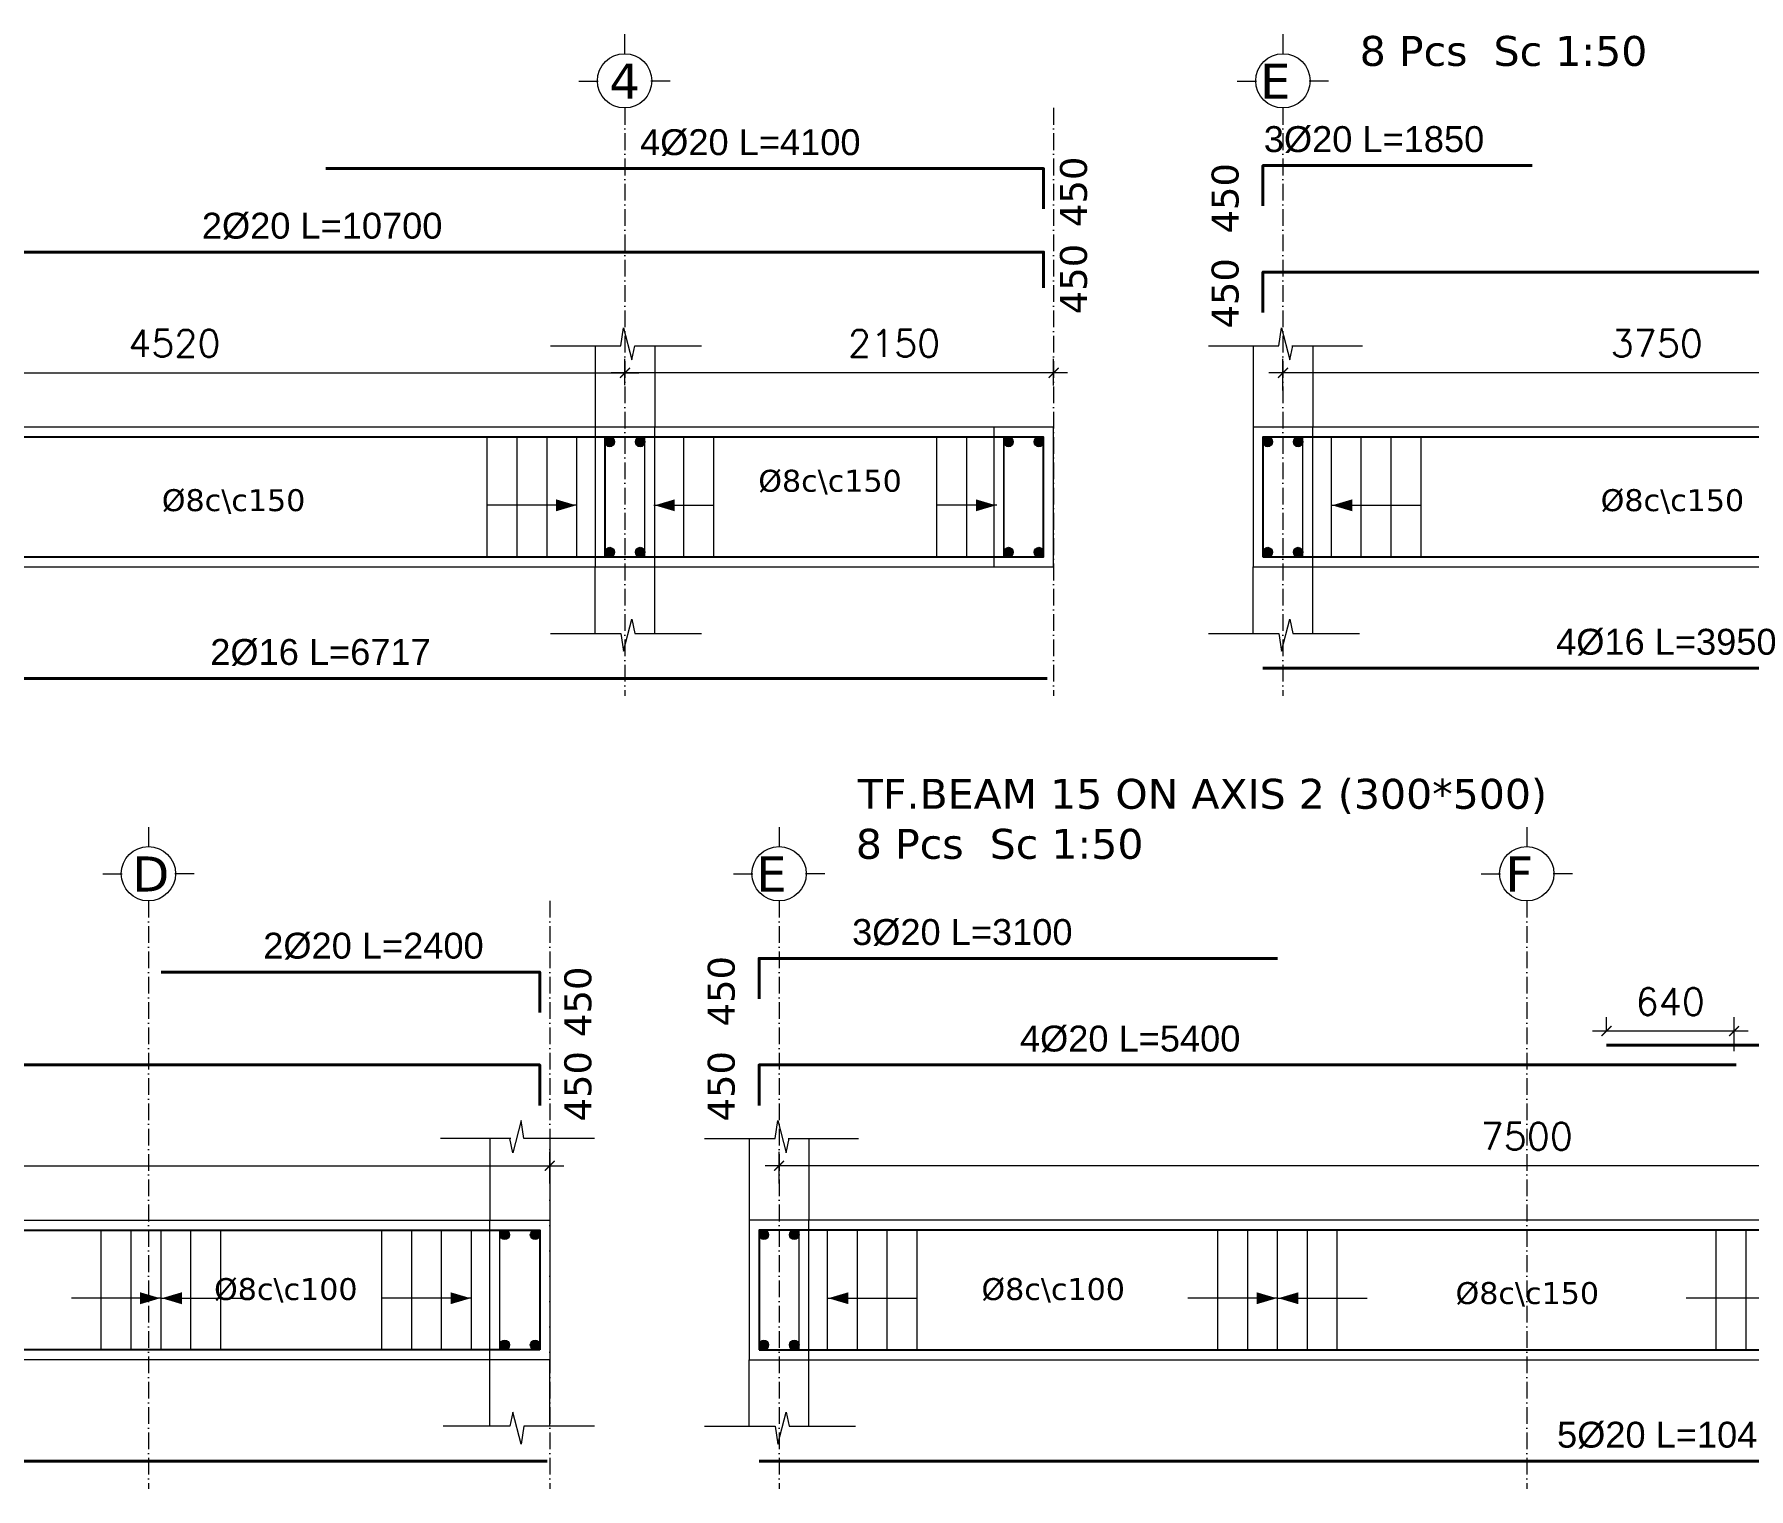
# Model space of a CAD drawing. Header units: inches. Extents: x -17020 to 43805, y -10194 to 123061.
# Drawn here: x 41399 to 42259, y 113080 to 113809 of the extents above; entities that cross this region are included whole.
import ezdxf

# ---------------------------------------------------------------- set-up
doc = ezdxf.new("R2010")
doc.units = ezdxf.units.IN
doc.header["$LTSCALE"] = 0.7
doc.header["$MEASUREMENT"] = 0
doc.linetypes.add('ACAD_ISO10W100', pattern=[18, 12, -3, 0, -3])
doc.layers.get('0').update_dxf_attribs({"lineweight": 13})
doc.layers.get('Defpoints').update_dxf_attribs({"lineweight": 5})
for name, color, linetype, lineweight in [('axis', 254, 'ACAD_ISO10W100', 9), ('BEAM FRAME', 5, 'Continuous', 18), ('COLUMN', 4, 'Continuous', 20), ('elevline', 30, 'Continuous', 20), ('FRAME 070', 5, 'Continuous', 60), ('hatch', 9, 'Continuous', 9), ('renforcment', 141, 'Continuous', 40), ('tex', 3, 'Continuous', 25), ('TEXT', 3, 'Continuous', 25), ('top rein. extension', 50, 'Continuous', 20), ('top renforcment', 7, 'Continuous', 40)]:
    doc.layers.add(name, color=color, linetype=linetype, lineweight=lineweight)
doc.styles.add('100', font='romans.shx', dxfattribs={"height": 13.5})
doc.styles.add('romanc', font='verdana.ttf', dxfattribs={"height": 250})
doc.styles.get("Standard").update_dxf_attribs({"font": 'arial.ttf', "height": 13})
doc.dimstyles.new('100', dxfattribs={"dimtxt": 13.5, "dimasz": 5, "dimexe": 7, "dimexo": 7, "dimgap": 8, "dimtad": 1, "dimdec": 0, "dimlfac": 10, "dimzin": 4, "dimdsep": 46, "dimtxsty": '100', "dimblk": 'ARCHTICK', "dimcen": 0.09, "dimdle": 7, "dimclrd": 1, "dimclre": 8, "dimclrt": 2, "dimadec": 0, "dimazin": 1, "dimtfac": 1, "dimtdec": 0, "dimtix": 1, "dimtofl": 0, "dimtmove": 0, "dimatfit": 3, "dimldrblk": 'ARCHTICK', "dimfxl": 0.18, "dimtolj": 1, "dimtzin": 0, "dimlwd": -1, "dimlwe": -1, "dimarcsym": 0})
doc.dimstyles.get("Standard").update_dxf_attribs({"dimtxt": 13, "dimasz": 5, "dimexe": 0.18, "dimexo": 0.0625, "dimgap": 6, "dimtad": 1, "dimdec": 0, "dimlfac": 10, "dimzin": 0, "dimdsep": 46, "dimtxsty": 'Standard', "dimblk": 'ARCHTICK', "dimcen": 0.09, "dimse1": 1, "dimse2": 1, "dimclrd": 1, "dimclre": 7, "dimclrt": 3, "dimadec": 0, "dimazin": 0, "dimtfac": 1, "dimtdec": 0, "dimtix": 1, "dimtofl": 0, "dimtmove": 0, "dimatfit": 3, "dimldrblk": 'ARCHTICK', "dimfxl": 1, "dimtolj": 1, "dimtzin": 0, "dimarcsym": 0})

# ---------------------------------------------------------------- blocks, each defined once
blk = doc.blocks.new('_ArchTick')
at = {"color": 0, "linetype": 'ByBlock', "lineweight": 0, "const_width": 0.15}
blk.add_lwpolyline([(-0.5, -0.5), (0.5, 0.5)], dxfattribs=at)
blk = doc.blocks.new('*D180')
at = {"color": 8, "transparency": 16777216}
for p, q in [((41243.69, 113632.99), (41243.69, 113646.58)), ((41695.69, 113633.58), (41695.69, 113646.58))]:
    blk.add_line(p, q, dxfattribs=at)
at = {"color": 1, "transparency": 16777216}
blk.add_line((41236.69, 113639.58), (41702.69, 113639.58), dxfattribs=at)
at = {"layer": 'Defpoints', "color": 0, "transparency": 16777216}
for p in [(41695.69, 113639.58), (41243.69, 113625.99), (41695.69, 113626.58)]:
    blk.add_point(p, dxfattribs=at)
at = {"color": 1, "transparency": 16777216, "xscale": 5, "yscale": 5, "zscale": 5, "rotation": 180}
blk.add_blockref('_ArchTick', (41243.69, 113639.58), dxfattribs=at)
at = {"color": 1, "transparency": 16777216, "xscale": 5, "yscale": 5, "zscale": 5}
blk.add_blockref('_ArchTick', (41695.69, 113639.58), dxfattribs=at)
at = {"color": 2, "transparency": 16777216, "insert": (41469.69, 113654.33), "char_height": 13.5, "attachment_point": 5, "style": '100'}
blk.add_mtext('\\A1;4520', dxfattribs=at)
blk = doc.blocks.new('*D181')
at = {"layer": 'Defpoints', "color": 0, "transparency": 16777216}
for p in [(40886.66, 113700.16, -157.78), (40886.66, 113700.16), (41956.69, 113700.16, -218.54)]:
    blk.add_point(p, dxfattribs=at)
at = {"layer": 'TEXT', "color": 3, "transparency": 16777216, "insert": (41543.81, 113713.16), "char_height": 13, "attachment_point": 5}
blk.add_mtext('\\A1;2%%C20 L=10700', dxfattribs=at)
blk = doc.blocks.new('*D187')
at = {"layer": 'Defpoints', "color": 0, "transparency": 16777216}
for p in [(41545.69, 113742.07, -209.54), (41955.69, 113742.07, -218.39), (41955.69, 113742.07)]:
    blk.add_point(p, dxfattribs=at)
at = {"layer": 'TEXT', "color": 3, "transparency": 16777216, "insert": (41758.55, 113755.07), "char_height": 13, "attachment_point": 5}
blk.add_mtext('\\A1;4%%C20 L=4100', dxfattribs=at)
blk = doc.blocks.new('*D190')
at = {"color": 8, "transparency": 16777216}
for p, q in [((41695.69, 113633.47), (41695.69, 113646.58)), ((41910.69, 113633.26), (41910.69, 113646.58))]:
    blk.add_line(p, q, dxfattribs=at)
at = {"color": 1, "transparency": 16777216}
blk.add_line((41917.69, 113639.58), (41688.69, 113639.58), dxfattribs=at)
at = {"layer": 'Defpoints', "color": 0, "transparency": 16777216}
for p in [(41695.69, 113639.58), (41695.69, 113626.47), (41910.69, 113626.26)]:
    blk.add_point(p, dxfattribs=at)
at = {"color": 1, "transparency": 16777216, "xscale": 5, "yscale": 5, "zscale": 5, "rotation": 180}
blk.add_blockref('_ArchTick', (41695.69, 113639.58), dxfattribs=at)
at = {"color": 1, "transparency": 16777216, "xscale": 5, "yscale": 5, "zscale": 5}
blk.add_blockref('_ArchTick', (41910.69, 113639.58), dxfattribs=at)
at = {"color": 2, "transparency": 16777216, "insert": (41830.69, 113654.33), "char_height": 13.5, "attachment_point": 5, "style": '100'}
blk.add_mtext('\\A1;2150', dxfattribs=at)
blk = doc.blocks.new('*D192')
at = {"layer": 'Defpoints', "color": 0, "transparency": 16777216}
for p in [(41235.69, 113486.29, -13652.68), (41907.39, 113486.29, -37100.88), (41907.39, 113486.29)]:
    blk.add_point(p, dxfattribs=at)
at = {"layer": 'TEXT', "color": 3, "transparency": 16777216, "insert": (41542.99, 113499.29), "char_height": 13, "attachment_point": 5}
blk.add_mtext('\\A1;2%%C16 L=6717', dxfattribs=at)
blk = doc.blocks.new('*D211')
at = {"layer": 'Defpoints', "color": 0, "transparency": 16777216}
for p in [(41965.69, 113690.16, -0.48), (41965.69, 113690.16), (42985.66, 113690.16, -167.76)]:
    blk.add_point(p, dxfattribs=at)
at = {"layer": 'TEXT', "color": 3, "transparency": 16777216, "insert": (42578.17, 113703.16), "char_height": 13, "attachment_point": 5}
blk.add_mtext('\\A1;2%%C16 L=10200', dxfattribs=at)
blk = doc.blocks.new('*D214')
at = {"color": 8, "transparency": 16777216}
for p, q in [((42025.69, 113630.67), (42025.69, 113646.58)), ((42400.69, 113632.99), (42400.69, 113646.58))]:
    blk.add_line(p, q, dxfattribs=at)
at = {"color": 1, "transparency": 16777216}
blk.add_line((42407.69, 113639.58), (42018.69, 113639.58), dxfattribs=at)
at = {"layer": 'Defpoints', "color": 0, "transparency": 16777216}
for p in [(42025.69, 113639.58), (42025.69, 113623.67), (42400.69, 113625.99)]:
    blk.add_point(p, dxfattribs=at)
at = {"color": 1, "transparency": 16777216, "xscale": 5, "yscale": 5, "zscale": 5, "rotation": 180}
blk.add_blockref('_ArchTick', (42025.69, 113639.58), dxfattribs=at)
at = {"color": 1, "transparency": 16777216, "xscale": 5, "yscale": 5, "zscale": 5}
blk.add_blockref('_ArchTick', (42400.69, 113639.58), dxfattribs=at)
at = {"color": 2, "transparency": 16777216, "insert": (42213.19, 113654.33), "char_height": 13.5, "attachment_point": 5, "style": '100'}
blk.add_mtext('\\A1;3750', dxfattribs=at)
blk = doc.blocks.new('*D206')
at = {"layer": 'Defpoints', "color": 0, "transparency": 16777216}
for p in [(41965.69, 113743.61, -218.39), (41965.69, 113743.61), (42150.69, 113743.61, -217.91)]:
    blk.add_point(p, dxfattribs=at)
at = {"layer": 'TEXT', "color": 3, "transparency": 16777216, "insert": (42071.38, 113756.61), "char_height": 13, "attachment_point": 5}
blk.add_mtext('\\A1;3%%C20 L=1850', dxfattribs=at)
blk = doc.blocks.new('*D207')
at = {"layer": 'Defpoints', "color": 0, "transparency": 16777216}
for p in [(42015.69, 113491.41, -13652.68), (42410.69, 113491.41, -37100.88), (42410.69, 113491.41)]:
    blk.add_point(p, dxfattribs=at)
at = {"layer": 'TEXT', "color": 3, "transparency": 16777216, "insert": (42218, 113504.41), "char_height": 13, "attachment_point": 5}
blk.add_mtext('\\A1;4%%C16 L=3950', dxfattribs=at)
blk = doc.blocks.new('*D267')
at = {"layer": 'Defpoints', "color": 0, "transparency": 16777216}
for p in [(40629.72, 113292.33, -167.76), (41702.98, 113292.33, -218.39), (41702.98, 113292.33)]:
    blk.add_point(p, dxfattribs=at)
at = {"layer": 'TEXT', "color": 3, "transparency": 16777216, "insert": (41332.4, 113305.33), "char_height": 13, "attachment_point": 5}
blk.add_mtext('\\A1;4%%C20 L=10733', dxfattribs=at)
blk = doc.blocks.new('*D270')
at = {"color": 8, "transparency": 16777216}
for p, q in [((41081.69, 113235.16), (41081.69, 113248.75)), ((41657.98, 113232.84), (41657.98, 113248.75))]:
    blk.add_line(p, q, dxfattribs=at)
at = {"color": 1, "transparency": 16777216}
blk.add_line((41074.69, 113241.75), (41664.98, 113241.75), dxfattribs=at)
at = {"layer": 'Defpoints', "color": 0, "transparency": 16777216}
for p in [(41657.98, 113241.75), (41081.69, 113228.16), (41657.98, 113225.84)]:
    blk.add_point(p, dxfattribs=at)
at = {"color": 1, "transparency": 16777216, "xscale": 5, "yscale": 5, "zscale": 5, "rotation": 180}
blk.add_blockref('_ArchTick', (41081.69, 113241.75), dxfattribs=at)
at = {"color": 1, "transparency": 16777216, "xscale": 5, "yscale": 5, "zscale": 5}
blk.add_blockref('_ArchTick', (41657.98, 113241.75), dxfattribs=at)
at = {"color": 2, "transparency": 16777216, "insert": (41342.85, 113256.5), "char_height": 13.5, "attachment_point": 5, "style": '100'}
blk.add_mtext('\\A1;5763', dxfattribs=at)
blk = doc.blocks.new('*D254')
at = {"layer": 'Defpoints', "color": 0, "transparency": 16777216}
for p in [(41462.99, 113338.93, -217.91), (41702.98, 113338.93, -436.29), (41702.98, 113338.93)]:
    blk.add_point(p, dxfattribs=at)
at = {"layer": 'TEXT', "color": 3, "transparency": 16777216, "insert": (41569.55, 113351.93), "char_height": 13, "attachment_point": 5}
blk.add_mtext('\\A1;2%%C20 L=2400', dxfattribs=at)
blk = doc.blocks.new('*D255')
at = {"layer": 'Defpoints', "color": 0, "transparency": 16777216}
for p in [(41071.69, 113093.58, -37100.88), (41071.69, 113093.58), (41656.68, 113093.58, -13870.59)]:
    blk.add_point(p, dxfattribs=at)
at = {"layer": 'TEXT', "color": 3, "transparency": 16777216, "insert": (41298.82, 113106.58), "char_height": 13, "attachment_point": 5}
blk.add_mtext('\\A1;3%%C16 L=5850', dxfattribs=at)
blk = doc.blocks.new('*D258')
at = {"layer": 'Defpoints', "color": 0, "transparency": 16777216}
for p in [(41712.98, 113292.33, -0.48), (41712.98, 113292.33), (42252.95, 113292.33, -167.76)]:
    blk.add_point(p, dxfattribs=at)
at = {"layer": 'TEXT', "color": 3, "transparency": 16777216, "insert": (41949.08, 113305.33), "char_height": 13, "attachment_point": 5}
blk.add_mtext('\\A1;4%%C20 L=5400', dxfattribs=at)
blk = doc.blocks.new('*D260')
at = {"layer": 'Defpoints', "color": 0, "transparency": 16777216}
for p in [(42187.95, 113302.33, -157.78), (42187.95, 113302.33), (42857.98, 113302.33, -218.54)]:
    blk.add_point(p, dxfattribs=at)
at = {"layer": 'TEXT', "color": 3, "transparency": 16777216, "insert": (42550.9, 113315.33), "char_height": 13, "attachment_point": 5}
blk.add_mtext('\\A1;4%%C20 L=6700', dxfattribs=at)
blk = doc.blocks.new('*D271')
at = {"color": 8, "transparency": 16777216}
for p, q in [((42187.95, 113309.33), (42187.95, 113316.33)), ((42251.95, 113299.33), (42251.95, 113316.33))]:
    blk.add_line(p, q, dxfattribs=at)
at = {"color": 1, "transparency": 16777216}
blk.add_line((42258.95, 113309.33), (42180.95, 113309.33), dxfattribs=at)
at = {"layer": 'Defpoints', "color": 0, "transparency": 16777216}
for p in [(42187.95, 113309.33), (42187.95, 113302.33), (42251.95, 113292.33)]:
    blk.add_point(p, dxfattribs=at)
at = {"color": 1, "transparency": 16777216, "xscale": 5, "yscale": 5, "zscale": 5, "rotation": 180}
blk.add_blockref('_ArchTick', (42187.95, 113309.33), dxfattribs=at)
at = {"color": 1, "transparency": 16777216, "xscale": 5, "yscale": 5, "zscale": 5}
blk.add_blockref('_ArchTick', (42251.95, 113309.33), dxfattribs=at)
at = {"color": 2, "transparency": 16777216, "insert": (42219.95, 113324.08), "char_height": 13.5, "attachment_point": 5, "style": '100'}
blk.add_mtext('\\A1;640', dxfattribs=at)
blk = doc.blocks.new('*D261')
at = {"color": 8, "transparency": 16777216}
for p, q in [((41772.98, 113232.84), (41772.98, 113248.75)), ((42522.98, 113237.48), (42522.98, 113248.75))]:
    blk.add_line(p, q, dxfattribs=at)
at = {"color": 1, "transparency": 16777216}
blk.add_line((42529.98, 113241.75), (41765.98, 113241.75), dxfattribs=at)
at = {"layer": 'Defpoints', "color": 0, "transparency": 16777216}
for p in [(41772.98, 113241.75), (42522.98, 113230.48), (41772.98, 113225.84)]:
    blk.add_point(p, dxfattribs=at)
at = {"color": 1, "transparency": 16777216, "xscale": 5, "yscale": 5, "zscale": 5, "rotation": 180}
blk.add_blockref('_ArchTick', (41772.98, 113241.75), dxfattribs=at)
at = {"color": 1, "transparency": 16777216, "xscale": 5, "yscale": 5, "zscale": 5}
blk.add_blockref('_ArchTick', (42522.98, 113241.75), dxfattribs=at)
at = {"color": 2, "transparency": 16777216, "insert": (42147.98, 113256.5), "char_height": 13.5, "attachment_point": 5, "style": '100'}
blk.add_mtext('\\A1;7500', dxfattribs=at)
blk = doc.blocks.new('*D262')
at = {"layer": 'Defpoints', "color": 0, "transparency": 16777216}
for p in [(41712.98, 113345.78, -218.39), (41712.98, 113345.78), (42022.98, 113345.78, -217.91)]:
    blk.add_point(p, dxfattribs=at)
at = {"layer": 'TEXT', "color": 3, "transparency": 16777216, "insert": (41864.88, 113358.78), "char_height": 13, "attachment_point": 5}
blk.add_mtext('\\A1;3%%C20 L=3100', dxfattribs=at)
blk = doc.blocks.new('*D263')
at = {"layer": 'Defpoints', "color": 0, "transparency": 16777216}
for p in [(41762.98, 113093.58, -13652.68), (42807.98, 113093.58, -37100.88), (42807.98, 113093.58)]:
    blk.add_point(p, dxfattribs=at)
at = {"layer": 'TEXT', "color": 3, "transparency": 16777216, "insert": (42223.5, 113106.58), "char_height": 13, "attachment_point": 5}
blk.add_mtext('\\A1;5%%C20 L=10450', dxfattribs=at)

msp = doc.modelspace()

# ---------------------------------------------------------------- hatches: boundary and pattern name
at = {"layer": 'elevline'}
for points in [[(41690.45, 113604.9, 1), (41685.69, 113604.9, 1)], [(41700.94, 113604.9, -1), (41705.69, 113604.9, -1)], [(41890.45, 113604.9, 1), (41885.69, 113604.9, 1)], [(41900.94, 113604.9, -1), (41905.69, 113604.9, -1)], [(42020.45, 113604.9, 1), (42015.69, 113604.9, 1)], [(42030.94, 113604.9, -1), (42035.69, 113604.9, -1)], [(41690.45, 113549.66, -1), (41685.69, 113549.66, -1)], [(41700.94, 113549.66, 1), (41705.69, 113549.66, 1)], [(41890.45, 113549.66, -1), (41885.69, 113549.66, -1)], [(41900.94, 113549.66, 1), (41905.69, 113549.66, 1)], [(42020.45, 113549.66, -1), (42015.69, 113549.66, -1)], [(42030.94, 113549.66, 1), (42035.69, 113549.66, 1)], [(41637.74, 113207.07, 1), (41632.98, 113207.07, 1)], [(41648.22, 113207.07, -1), (41652.98, 113207.07, -1)], [(41767.74, 113207.07, 1), (41762.98, 113207.07, 1)], [(41778.22, 113207.07, -1), (41782.98, 113207.07, -1)], [(41637.74, 113151.83, -1), (41632.98, 113151.83, -1)], [(41648.22, 113151.83, 1), (41652.98, 113151.83, 1)], [(41767.74, 113151.83, -1), (41762.98, 113151.83, -1)], [(41778.22, 113151.83, 1), (41782.98, 113151.83, 1)]]:
    msp.add_hatch(color=256, dxfattribs=at).paths.add_polyline_path(points)

# ---------------------------------------------------------------- linework, layer by layer
at = {"layer": 'axis'}
for p, q in [((41695.69, 113772.47), (41695.69, 113477.54)), ((41910.69, 113772.47), (41910.69, 113477.54)), ((42025.69, 113772.47), (42025.69, 113477.54)), ((42025.69, 113772.47), (42025.69, 113477.54)), ((41456.69, 113374.64), (41456.69, 113079.71)), ((41456.69, 113374.64), (41456.69, 113079.71)), ((41657.98, 113374.64, -217.91), (41657.98, 113079.71, -217.91)), ((41657.98, 113374.64, -217.91), (41657.98, 113079.71, -217.91)), ((41772.98, 113374.64), (41772.98, 113079.71)), ((41772.98, 113374.64), (41772.98, 113079.71)), ((42147.98, 113374.64), (42147.98, 113079.71))]:
    msp.add_line(p, q, dxfattribs=at)
at = {"layer": 'BEAM FRAME', "elevation": 217.91}
for points in [[(39936.69, 113542.28), (41910.69, 113542.28), (41910.69, 113612.28), (39936.69, 113612.28)], [(42010.69, 113542.28), (43275.87, 113542.28), (43275.87, 113612.28), (42010.69, 113612.28)], [(41657.98, 113144.45), (39936.69, 113144.45), (39936.69, 113214.45), (41657.98, 113214.45)], [(41757.98, 113144.45), (42812.98, 113144.45), (42812.98, 113214.45), (41757.98, 113214.45)]]:
    msp.add_lwpolyline(points, close=True, dxfattribs=at)
at = {"layer": 'COLUMN', "lineweight": 20}
for p, q in [((41680.69, 113653.21, 217.91), (41680.69, 113612.28, 217.91)), ((41710.69, 113653.21, 217.91), (41710.69, 113612.28, 217.91)), ((42010.69, 113653.21, 217.91), (42010.69, 113612.28, 217.91)), ((42040.69, 113653.21, 217.91), (42040.69, 113612.28, 217.91)), ((41680.69, 113508.86, 217.91), (41680.69, 113542.28, 217.91)), ((41710.69, 113508.86, 217.91), (41710.69, 113542.28, 217.91)), ((42010.69, 113508.86, 217.91), (42010.69, 113542.28, 217.91)), ((42040.69, 113508.86, 217.91), (42040.69, 113542.28, 217.91)), ((41627.98, 113255.38), (41627.98, 113214.45)), ((41657.98, 113255.38), (41657.98, 113214.45)), ((41757.98, 113255.38, 217.91), (41757.98, 113214.45, 217.91)), ((41787.98, 113255.38, 217.91), (41787.98, 113214.45, 217.91)), ((41627.98, 113111.02), (41627.98, 113144.45)), ((41657.98, 113111.02), (41657.98, 113144.45)), ((41757.98, 113111.02, 217.91), (41757.98, 113144.45, 217.91)), ((41787.98, 113111.02, 217.91), (41787.98, 113144.45, 217.91))]:
    msp.add_line(p, q, dxfattribs=at)
at = {"layer": 'elevline'}
for p, q in [((41626.62, 113547.28), (41626.62, 113607.28)), ((41641.62, 113547.28), (41641.62, 113607.28)), ((41656.62, 113547.28), (41656.62, 113607.28)), ((41671.58, 113547.28), (41671.58, 113607.28)), ((41685.65, 113547.28), (41685.65, 113607.28)), ((41725.19, 113547.28), (41725.19, 113607.28)), ((41740.19, 113547.28), (41740.19, 113607.28)), ((41852.19, 113547.28), (41852.19, 113607.28)), ((41867.19, 113547.28), (41867.19, 113607.28)), ((41885.65, 113547.28), (41885.65, 113607.28)), ((42050, 113547.28), (42050, 113607.28)), ((42064.96, 113547.28), (42064.96, 113607.28)), ((42079.96, 113547.28), (42079.96, 113607.28)), ((42094.96, 113547.28), (42094.96, 113607.28)), ((41433.03, 113149.45), (41433.03, 113209.45)), ((41448.03, 113149.45), (41448.03, 113209.45)), ((41462.99, 113149.45), (41462.99, 113209.45)), ((41477.95, 113149.45), (41477.95, 113209.45)), ((41492.95, 113149.45), (41492.95, 113209.45)), ((41573.71, 113149.45, -217.91), (41573.71, 113209.45, -217.91)), ((41588.71, 113149.45, -217.91), (41588.71, 113209.45, -217.91)), ((41603.71, 113149.45, -217.91), (41603.71, 113209.45, -217.91)), ((41618.67, 113149.45, -217.91), (41618.67, 113209.45, -217.91)), ((41797.29, 113149.45), (41797.29, 113209.45)), ((41812.25, 113149.45), (41812.25, 113209.45)), ((41827.25, 113149.45), (41827.25, 113209.45)), ((41842.25, 113149.45), (41842.25, 113209.45)), ((41993.02, 113149.45), (41993.02, 113209.45)), ((42008.02, 113149.45), (42008.02, 113209.45)), ((42022.98, 113149.45), (42022.98, 113209.45)), ((42037.94, 113149.45), (42037.94, 113209.45)), ((42052.94, 113149.45), (42052.94, 113209.45)), ((42243.02, 113149.45), (42243.02, 113209.45)), ((42258.02, 113149.45), (42258.02, 113209.45))]:
    msp.add_line(p, q, dxfattribs=at)
for centre in [(41688.07, 113604.9), (41703.31, 113604.9), (41888.07, 113604.9), (41903.31, 113604.9), (42018.07, 113604.9), (42033.31, 113604.9), (41688.07, 113549.66), (41703.31, 113549.66), (41888.07, 113549.66), (41903.31, 113549.66), (42018.07, 113549.66), (42033.31, 113549.66), (41635.36, 113207.07, -217.91), (41650.6, 113207.07, -217.91), (41765.36, 113207.07), (41780.6, 113207.07), (41635.36, 113151.83, -217.91), (41650.6, 113151.83, -217.91), (41765.36, 113151.83), (41780.6, 113151.83)]:
    msp.add_circle(centre, 2.38, dxfattribs=at)
at = {"layer": 'FRAME 070', "lineweight": 20}
for p, q in [((41693.66, 113653.21, 217.91), (41695.01, 113662.21, 217.91)), ((41695.01, 113662.21, 217.91), (41699.19, 113646.13, 217.91)), ((42023.66, 113653.21, 217.91), (42025.01, 113662.21, 217.91)), ((42025.01, 113662.21, 217.91), (42029.19, 113646.13, 217.91)), ((41658.3, 113653.21, 217.91), (41693.66, 113653.21, 217.91)), ((41699.19, 113646.13, 217.91), (41700.7, 113653.21, 217.91)), ((41700.7, 113653.21, 217.91), (41734.09, 113653.21, 217.91)), ((41988.3, 113653.21, 217.91), (42023.66, 113653.21, 217.91)), ((42029.19, 113646.13, 217.91), (42030.7, 113653.21, 217.91)), ((42030.22, 113653.21, 217.91), (42065.58, 113653.21, 217.91)), ((41695.01, 113499.86, 217.91), (41699.19, 113515.93, 217.91)), ((41699.19, 113515.93, 217.91), (41700.7, 113508.86, 217.91)), ((42025.01, 113499.86, 217.91), (42029.19, 113515.93, 217.91)), ((42029.19, 113515.93, 217.91), (42030.7, 113508.86, 217.91)), ((41658.3, 113508.86, 217.91), (41693.66, 113508.86, 217.91)), ((41693.66, 113508.86, 217.91), (41695.01, 113499.86, 217.91)), ((41700.7, 113508.86, 217.91), (41734.09, 113508.86, 217.91)), ((41988.3, 113508.86, 217.91), (42023.66, 113508.86, 217.91)), ((42023.66, 113508.86, 217.91), (42025.01, 113499.86, 217.91)), ((42030.7, 113508.86, 217.91), (42064.09, 113508.86, 217.91)), ((41643.66, 113264.38), (41639.48, 113248.3)), ((41645.01, 113255.38), (41643.66, 113264.38)), ((41770.95, 113255.38, 217.91), (41772.3, 113264.38, 217.91)), ((41772.3, 113264.38, 217.91), (41776.48, 113248.3, 217.91)), ((41638.45, 113255.38), (41603.1, 113255.38)), ((41639.48, 113248.3), (41637.97, 113255.38)), ((41680.37, 113255.38), (41645.01, 113255.38)), ((41735.59, 113255.38, 217.91), (41770.95, 113255.38, 217.91)), ((41776.48, 113248.3, 217.91), (41777.99, 113255.38, 217.91)), ((41777.51, 113255.38, 217.91), (41812.87, 113255.38, 217.91)), ((41639.48, 113118.1), (41637.97, 113111.02)), ((41643.66, 113102.02), (41639.48, 113118.1)), ((41772.3, 113102.02, 217.91), (41776.48, 113118.1, 217.91)), ((41776.48, 113118.1, 217.91), (41777.99, 113111.02, 217.91)), ((41637.97, 113111.02), (41604.58, 113111.02)), ((41645.01, 113111.02), (41643.66, 113102.02)), ((41680.37, 113111.02), (41645.01, 113111.02)), ((41735.59, 113111.02, 217.91), (41770.95, 113111.02, 217.91)), ((41770.95, 113111.02, 217.91), (41772.3, 113102.02, 217.91)), ((41777.99, 113111.02, 217.91), (41811.38, 113111.02, 217.91))]:
    msp.add_line(p, q, dxfattribs=at)
at = {"layer": 'FRAME 070', "lineweight": 15}
for points in [[(41680.69, 113542.28), (41710.69, 113542.28), (41710.69, 113612.28), (41680.69, 113612.28)], [(41880.69, 113542.28), (41910.69, 113542.28), (41910.69, 113612.28), (41880.69, 113612.28)], [(42010.69, 113542.28), (42040.69, 113542.28), (42040.69, 113612.28), (42010.69, 113612.28)], [(41757.98, 113144.45), (41787.98, 113144.45), (41787.98, 113214.45), (41757.98, 113214.45)]]:
    msp.add_lwpolyline(points, close=True, dxfattribs=at)
at = {"layer": 'FRAME 070', "lineweight": 15, "elevation": -217.91}
msp.add_lwpolyline([(41657.98, 113144.45), (41627.98, 113144.45), (41627.98, 113214.45), (41657.98, 113214.45)], close=True, dxfattribs=at)
at = {"layer": 'hatch'}
for p, q in [((41695.49, 113809.45), (41695.49, 113799.71)), ((42025.69, 113809.45), (42025.69, 113799.71)), ((41672.57, 113785.97), (41682.3, 113785.97)), ((41718.42, 113785.97), (41708.68, 113785.97)), ((42002.77, 113785.97), (42012.5, 113785.97)), ((42048.62, 113785.97), (42038.88, 113785.97)), ((41456.69, 113411.62), (41456.69, 113401.88)), ((41772.98, 113411.62), (41772.98, 113401.88)), ((42147.98, 113411.62), (42147.98, 113401.88)), ((41433.77, 113388.14), (41443.5, 113388.14)), ((41479.61, 113388.14), (41469.88, 113388.14)), ((41750.06, 113388.14), (41759.79, 113388.14)), ((41795.9, 113388.14), (41786.17, 113388.14)), ((42125.06, 113388.14), (42134.79, 113388.14)), ((42170.9, 113388.14), (42161.17, 113388.14))]:
    msp.add_line(p, q, dxfattribs=at)
for centre in [(41695.49, 113786.09), (42025.69, 113786.09), (41456.69, 113388.26), (41772.98, 113388.26), (42147.98, 113388.26)]:
    msp.add_circle(centre, 13.62, dxfattribs=at)
at = {"layer": 'renforcment', "lineweight": -2, "elevation": 217.91}
for points in [[(39941.69, 113547.28), (41905.69, 113547.28), (41905.69, 113607.28), (39941.69, 113607.28)], [(42015.69, 113547.28), (43270.87, 113547.28), (43270.87, 113607.28), (42015.69, 113607.28)], [(41652.98, 113149.45), (39941.69, 113149.45), (39941.69, 113209.45), (41652.98, 113209.45)], [(41762.98, 113149.45), (42807.98, 113149.45), (42807.98, 113209.45), (41762.98, 113209.45)]]:
    msp.add_lwpolyline(points, close=True, dxfattribs=at)
at = {"layer": 'top rein. extension'}
for p, q in [((41671.58, 113573.12), (41626.62, 113573.12)), ((41710.23, 113573.12), (41740.19, 113573.12)), ((41882.15, 113573.12), (41852.19, 113573.12)), ((42050, 113573.12), (42094.96, 113573.12)), ((41462.99, 113175.29), (41418.03, 113175.29)), ((41462.99, 113175.29), (41507.95, 113175.29)), ((41618.67, 113175.29, -217.91), (41573.71, 113175.29, -217.91)), ((41797.29, 113175.29), (41842.25, 113175.29)), ((42022.98, 113175.29), (41978.02, 113175.29)), ((42022.98, 113175.29), (42067.94, 113175.29)), ((42272.98, 113175.29), (42228.02, 113175.29))]:
    msp.add_line(p, q, dxfattribs=at)
for points in [[(41661.11, 113576.12), (41671.23, 113573.12), (41661.11, 113570.12)], [(41720.7, 113576.12), (41710.58, 113573.12), (41720.7, 113570.12)], [(41871.68, 113576.12), (41881.8, 113573.12), (41871.68, 113570.12)], [(42060.48, 113576.12), (42050.35, 113573.12), (42060.48, 113570.12)], [(41452.52, 113178.29), (41462.64, 113175.29), (41452.52, 113172.29)], [(41473.46, 113178.29), (41463.34, 113175.29), (41473.46, 113172.29)], [(41608.19, 113178.29, -217.91), (41618.32, 113175.29, -217.91), (41608.19, 113172.29, -217.91)], [(41807.77, 113178.29), (41797.64, 113175.29), (41807.77, 113172.29)], [(42012.51, 113178.29), (42022.63, 113175.29), (42012.51, 113172.29)], [(42033.45, 113178.29), (42023.33, 113175.29), (42033.45, 113172.29)]]:
    msp.add_solid(points, dxfattribs=at)
at = {"layer": 'top renforcment'}
for p, q in [((41907.39, 113486.29), (41235.69, 113486.29)), ((42410.69, 113491.41), (42015.69, 113491.41)), ((41071.69, 113093.58), (41656.68, 113093.58, -217.91)), ((42807.98, 113093.58), (41762.98, 113093.58))]:
    msp.add_line(p, q, dxfattribs=at)
for points in [[(41905.69, 113721.79), (41905.69, 113742.07), (41545.69, 113742.07)], [(40886.66, 113700.16), (41905.69, 113700.16), (41905.69, 113682.27)], [(42015.69, 113669.88), (42015.69, 113690.16), (42985.66, 113690.16)], [(42187.95, 113302.33), (42807.98, 113302.33), (42807.98, 113284.44)], [(41652.98, 113272.05), (41652.98, 113292.33), (40629.72, 113292.33)], [(41762.98, 113272.05), (41762.98, 113292.33), (42252.95, 113292.33)]]:
    msp.add_lwpolyline(points, dxfattribs=at)
at = {"layer": 'top renforcment', "elevation": 217.91}
for points in [[(42015.69, 113723.34), (42015.69, 113743.61), (42150.69, 113743.61)], [(41762.98, 113325.51), (41762.98, 113345.78), (42022.98, 113345.78)], [(41652.98, 113318.65), (41652.98, 113338.93), (41462.99, 113338.93)]]:
    msp.add_lwpolyline(points, dxfattribs=at)
at = {"layer": 'top renforcment', "lineweight": 15}
for points in [[(41685.69, 113547.28), (41705.69, 113547.28), (41705.69, 113607.28), (41685.69, 113607.28)], [(41885.69, 113547.28), (41905.69, 113547.28), (41905.69, 113607.28), (41885.69, 113607.28)], [(42015.69, 113547.28), (42035.69, 113547.28), (42035.69, 113607.28), (42015.69, 113607.28)], [(41762.98, 113149.45), (41782.98, 113149.45), (41782.98, 113209.45), (41762.98, 113209.45)]]:
    msp.add_lwpolyline(points, close=True, dxfattribs=at)
at = {"layer": 'top renforcment', "lineweight": 15, "elevation": -217.91}
msp.add_lwpolyline([(41652.98, 113149.45), (41632.98, 113149.45), (41632.98, 113209.45), (41652.98, 113209.45)], close=True, dxfattribs=at)

# ---------------------------------------------------------------- texts
at = {"layer": 'tex', "style": 'romanc'}
for s, p in [('%%C8c\\c150', (41762.57, 113579.93, -33436.19)), ('%%C8c\\c150', (41463.41, 113570.21, -33436.19)), ('%%C8c\\c150', (42185.06, 113570.21, -33436.19)), ('%%C8c\\c100', (41489.61, 113174.38, -33218.28)), ('%%C8c\\c100', (41874.5, 113174.38, -33218.28)), ('%%C8c\\c150', (42112.28, 113172.38, -33436.19))]:
    msp.add_text(s, height=11, dxfattribs=at).set_placement(p)
at = {"layer": 'TEXT', "style": 'romanc'}
for s, height, p in [('8 Pcs  Sc 1:50 ', 15, (42064.19, 113793.61)), ('4', 17.6, (41687.89, 113777.17)), ('E', 17.6, (42014.21, 113777.17)), ('TF.BEAM 15 ON AXIS 2 (300*500)', 15, (41812.5, 113420.88)), ('8 Pcs  Sc 1:50 ', 15, (41811.48, 113395.78)), ('D', 17.6, (41448.57, 113379.34)), ('E', 17.6, (41761.5, 113379.34)), ('F', 17.6, (42137.26, 113379.34))]:
    msp.add_text(s, height=height, dxfattribs=at).set_placement(p)
for p in [(41927.37, 113712.74, -73175.05), (42003.41, 113709.49, -72521.33), (41927.37, 113668.98, -73175.05), (42003.41, 113661.8, -72521.33), (41678.77, 113306.35, -72739.24), (41750.7, 113311.66, -72521.33), (41678.77, 113263.97, -72739.24), (41750.7, 113263.97, -72521.33)]:
    msp.add_text('450', height=13.5, rotation=90, dxfattribs=at).set_placement(p)

# ---------------------------------------------------------------- dimensions: what is measured, and where the dimension line sits
for base, p1, p2, picture, middle in [((41695.69, 113639.58), (41243.69, 113625.99), (41695.69, 113626.58), '*D180', (41469.69, 113639.58)), ((41657.98, 113241.75), (41081.69, 113228.16), (41657.98, 113225.84), '*D270', (41342.85, 113241.75))]:
    dim = msp.add_linear_dim(base=base, p1=p1, p2=p2, dimstyle='100')
    dim.commit()
    dim.dimension.update_dxf_attribs({"geometry": picture, "text_midpoint": middle, "dimtype": 160})
for base, p1, p2, picture, middle in [((41695.69, 113639.58), (41910.69, 113626.26), (41695.69, 113626.47), '*D190', (41830.69, 113639.58)), ((42025.69, 113639.58), (42400.69, 113625.99), (42025.69, 113623.67), '*D214', (42213.19, 113639.58)), ((41772.98, 113241.75), (42522.98, 113230.48), (41772.98, 113225.84), '*D261', (42147.98, 113241.75))]:
    dim = msp.add_linear_dim(base=base, p1=p1, p2=p2, angle=180, dimstyle='100')
    dim.commit()
    dim.dimension.update_dxf_attribs({"geometry": picture, "text_midpoint": middle, "dimtype": 160})
dim = msp.add_linear_dim(base=(42187.95, 113309.33), p1=(42251.95, 113292.33), p2=(42187.95, 113302.33), dimstyle='100')
dim.commit()
dim.dimension.update_dxf_attribs({"geometry": '*D271', "text_midpoint": (42219.95, 113324.08)})
at = {"layer": 'TEXT'}
for base, p1, p2, angle, text, picture, middle in [((41955.69, 113742.07), (41545.69, 113742.07, -209.54), (41955.69, 113742.07, -218.39), 0, '4%%C20 L=<>', '*D187', (41758.55, 113742.07)), ((41965.69, 113743.61, 217.91), (42150.69, 113743.61), (41965.69, 113743.61, -0.48), 180, '3%%C20 L=<>', '*D206', (42071.38, 113743.61, 217.91)), ((40886.66, 113700.16), (41956.69, 113700.16, -218.54), (40886.66, 113700.16, -157.78), 180, '2%%C20 L=<>', '*D181', (41543.81, 113700.16)), ((41965.69, 113690.16), (42985.66, 113690.16, -167.76), (41965.69, 113690.16, -0.48), 180, '2%%C16 L=<>', '*D211', (42578.17, 113690.16)), ((42410.69, 113491.41, 12366.96), (42015.69, 113491.41, -1285.72), (42410.69, 113491.41, -24733.92), 0, '4%%C16 L=<>', '*D207', (42218, 113491.41, 12366.96)), ((41907.39, 113486.29, 12366.96), (41235.69, 113486.29, -1285.72), (41907.39, 113486.29, -24733.92), 0, '2%%C16 L=<>', '*D192', (41542.99, 113486.29, 12366.96)), ((41712.98, 113345.78, 217.91), (42022.98, 113345.78), (41712.98, 113345.78, -0.48), 180, '3%%C20 L=<>', '*D262', (41864.88, 113345.78, 217.91)), ((41702.98, 113338.93, 217.91), (41462.99, 113338.93), (41702.98, 113338.93, -218.39), 0, '2%%C20 L=<>', '*D254', (41569.55, 113338.93, 217.91)), ((42187.95, 113302.33), (42857.98, 113302.33, -218.54), (42187.95, 113302.33, -157.78), 180, '4%%C20 L=<>', '*D260', (42550.9, 113302.33)), ((41702.98, 113292.33), (40629.72, 113292.33, -167.76), (41702.98, 113292.33, -218.39), 0, '4%%C20 L=<>', '*D267', (41332.4, 113292.33)), ((41712.98, 113292.33), (42252.95, 113292.33, -167.76), (41712.98, 113292.33, -0.48), 180, '4%%C20 L=<>', '*D258', (41949.08, 113292.33)), ((41071.69, 113093.58, 12366.96), (41656.68, 113093.58, -1503.63), (41071.69, 113093.58, -24733.92), 180, '3%%C16 L=<>', '*D255', (41298.82, 113093.58, 12366.96)), ((42807.98, 113093.58, 12366.96), (41762.98, 113093.58, -1285.72), (42807.98, 113093.58, -24733.92), 0, '5%%C20 L=<>', '*D263', (42223.5, 113093.58, 12366.96))]:
    dim = msp.add_linear_dim(base=base, p1=p1, p2=p2, angle=angle, text=text, dimstyle='Standard', override={"dimsd1": 1, "dimsd2": 1, "dimfxl": 0.1, "dimfxlon": 1}, dxfattribs=at)
    dim.commit()
    dim.dimension.update_dxf_attribs({"geometry": picture, "text_midpoint": middle, "dimtype": 161})

doc.saveas('drawing.dxf')
